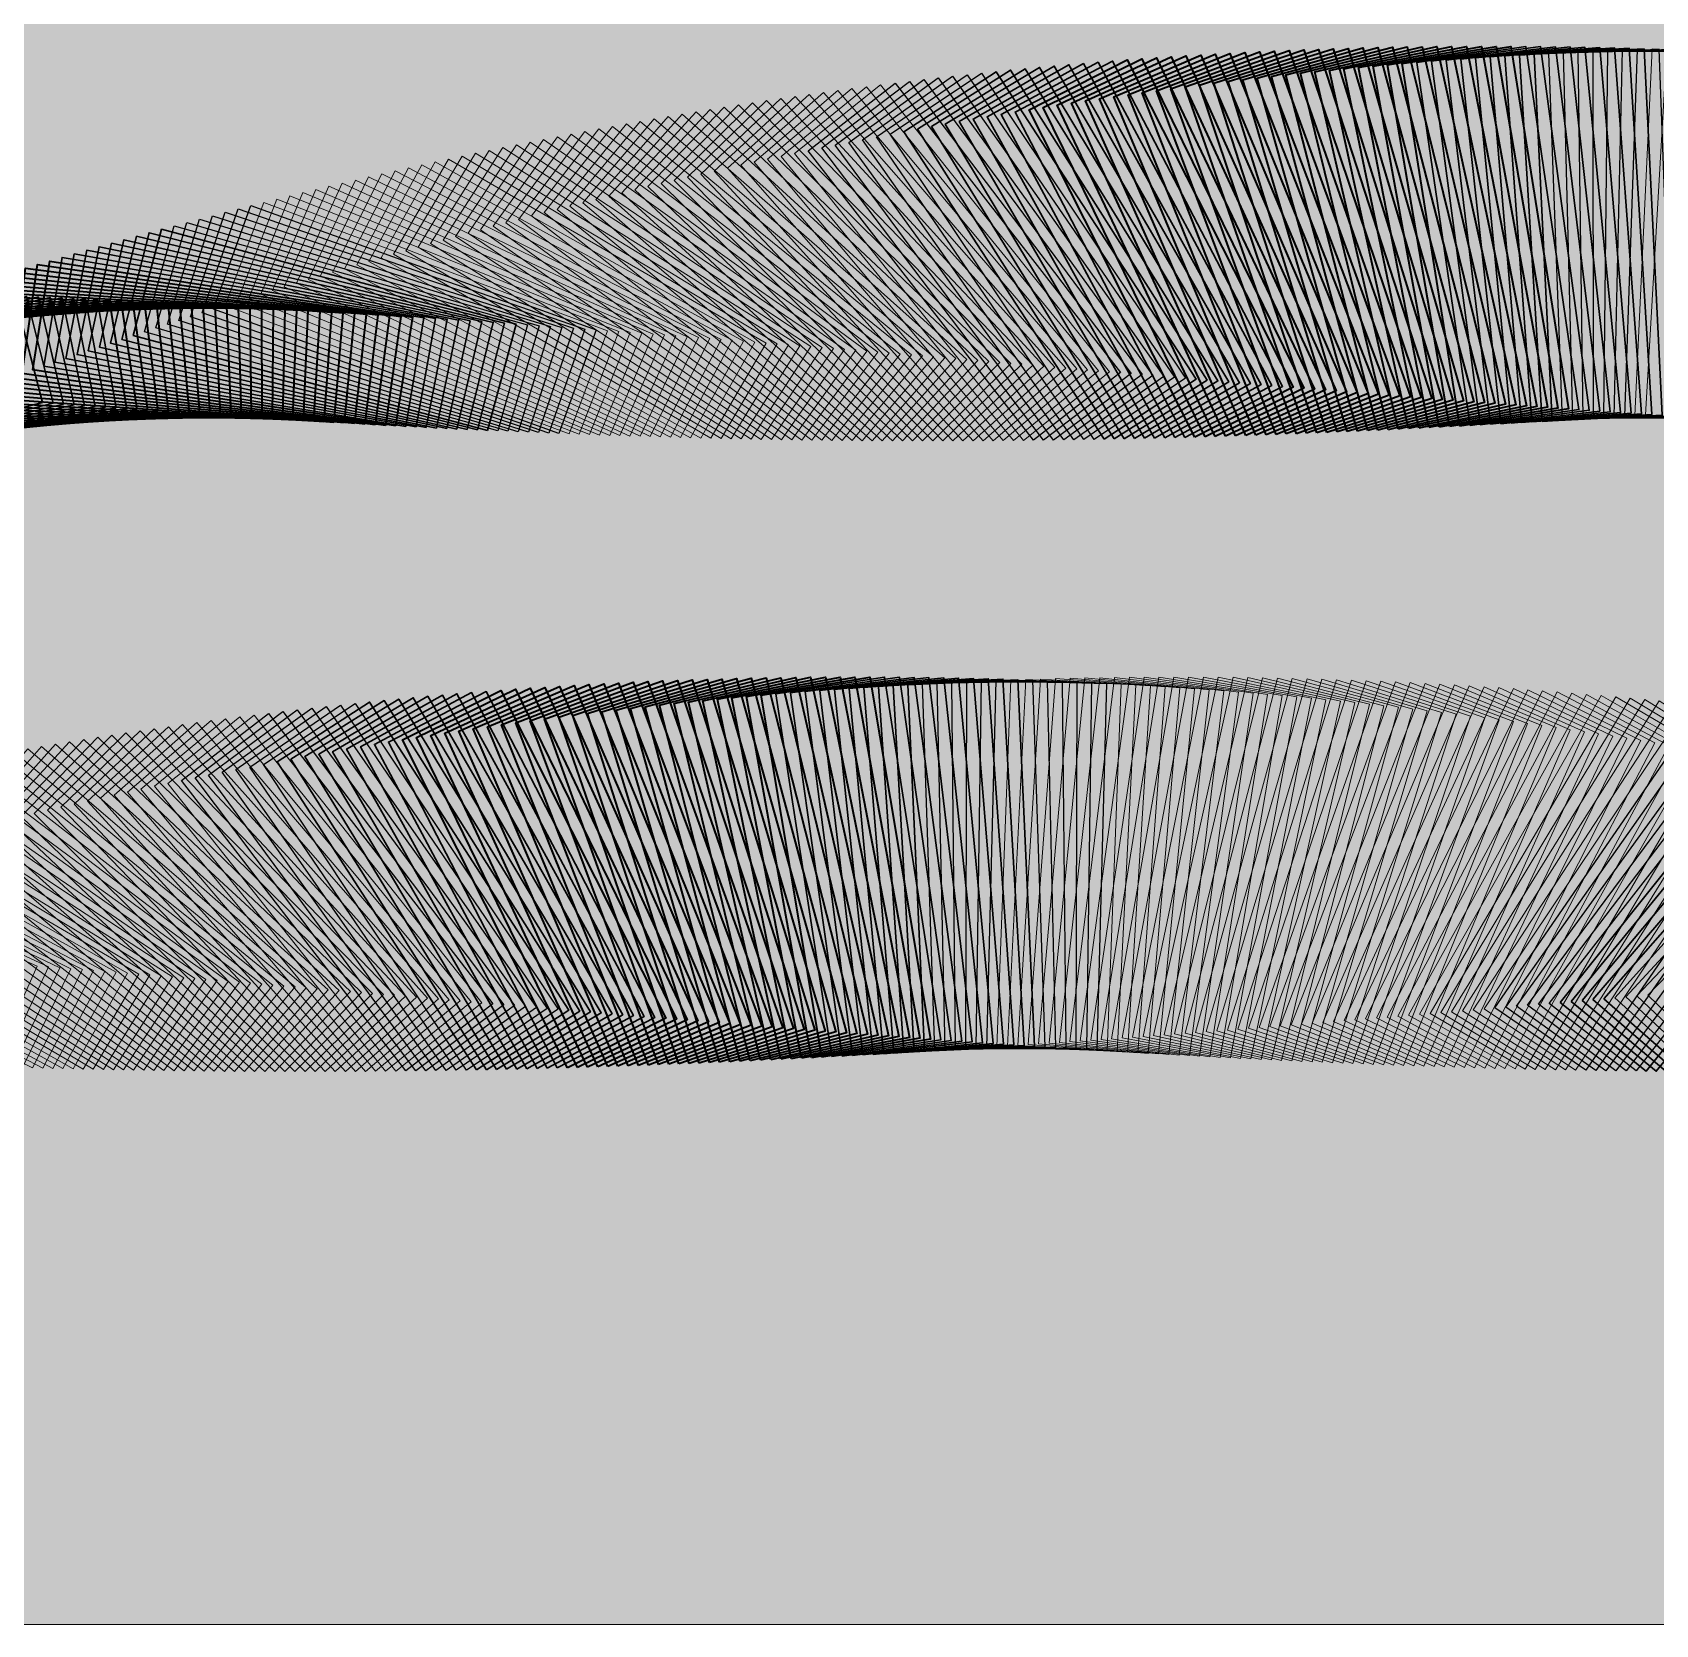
# Model space of a CAD drawing. Header units: inches. Extents: x -1.5 to 44, y 0 to 21.5.
# Drawn here: x 10.93 to 23.22, y 0 to 12.05 of the extents above; entities that cross this region are included whole.
import ezdxf

# ---------------------------------------------------------------- set-up
doc = ezdxf.new("R2010")
doc.units = ezdxf.units.IN
doc.header["$MEASUREMENT"] = 0
doc.layers.add('Layer 1', color=7, linetype='Continuous')

# ---------------------------------------------------------------- blocks, each defined once
blk = doc.blocks.new('block 2')
at = {"layer": 'Layer 1', "true_color": 0xe4d2e7}
h = blk.add_hatch(color=254, dxfattribs=at)
h.dxf.hatch_style = 2
h.paths.add_polyline_path([(0, 19.097), (41.667, 19.097), (41.667, 0), (0, 0)])
at = {"layer": 'Layer 1', "lineweight": 0}
for points in [[(0, 19.097), (41.667, 19.097), (41.667, 0), (0, 0), (0, 19.097)], [(0, 19.097), (0, 0), (41.667, 0), (41.667, 19.097), (0, 19.097)], [(16.603, 8.968), (14.325, 10.558), (14.802, 11.242), (17.08, 9.652), (16.603, 8.968)], [(16.68, 8.967), (14.421, 10.584), (14.906, 11.262), (17.165, 9.645), (16.68, 8.967)], [(16.756, 8.966), (14.517, 10.61), (15.01, 11.282), (17.249, 9.638), (16.756, 8.966)], [(16.832, 8.965), (14.613, 10.636), (15.114, 11.302), (17.333, 9.631), (16.832, 8.965)], [(19.898, 4.494), (20.693, 7.156), (21.491, 6.917), (20.697, 4.256), (19.898, 4.494)], [(19.978, 4.5), (20.805, 7.152), (21.6, 6.904), (20.774, 4.252), (19.978, 4.5)], [(20.058, 4.507), (20.917, 7.149), (21.709, 6.891), (20.851, 4.249), (20.058, 4.507)], [(20.138, 4.513), (21.028, 7.144), (21.818, 6.877), (20.928, 4.246), (20.138, 4.513)], [(20.219, 4.519), (21.14, 7.14), (21.926, 6.863), (21.005, 4.243), (20.219, 4.519)], [(12.004, 4.192), (9.771, 5.843), (10.266, 6.513), (12.499, 4.862), (12.004, 4.192)], [(12.08, 4.191), (9.867, 5.869), (10.371, 6.533), (12.584, 4.854), (12.08, 4.191)], [(11.775, 4.195), (9.484, 5.766), (9.955, 6.453), (12.246, 4.882), (11.775, 4.195)], [(11.851, 4.194), (9.579, 5.792), (10.058, 6.473), (12.331, 4.875), (11.851, 4.194)], [(11.928, 4.193), (9.675, 5.818), (10.162, 6.493), (12.415, 4.868), (11.928, 4.193)]]:
    blk.add_lwpolyline(points, dxfattribs=at)
at = {"layer": 'Layer 1', "color": 216, "lineweight": 35, "true_color": 0x740171}
for points in [[(20.655, 9.021), (19.767, 11.653), (20.557, 11.919), (21.445, 9.287), (20.655, 9.021)], [(20.732, 9.024), (19.876, 11.666), (20.668, 11.923), (21.525, 9.281), (20.732, 9.024)], [(20.809, 9.027), (19.985, 11.68), (20.78, 11.927), (21.605, 9.274), (20.809, 9.027)], [(20.886, 9.03), (20.094, 11.693), (20.892, 11.93), (21.685, 9.268), (20.886, 9.03)], [(20.963, 9.034), (20.203, 11.705), (21.004, 11.934), (21.765, 9.262), (20.963, 9.034)], [(21.041, 9.037), (20.312, 11.718), (21.116, 11.936), (21.845, 9.256), (21.041, 9.037)], [(21.118, 9.041), (20.421, 11.73), (21.228, 11.939), (21.924, 9.25), (21.118, 9.041)], [(21.195, 9.044), (20.531, 11.742), (21.34, 11.941), (22.004, 9.244), (21.195, 9.044)], [(21.272, 9.048), (20.641, 11.753), (21.452, 11.943), (22.084, 9.238), (21.272, 9.048)], [(21.35, 9.052), (20.751, 11.764), (21.564, 11.944), (22.163, 9.232), (21.35, 9.052)], [(21.427, 9.056), (20.861, 11.775), (21.676, 11.945), (22.243, 9.226), (21.427, 9.056)], [(21.504, 9.06), (20.971, 11.786), (21.788, 11.946), (22.322, 9.22), (21.504, 9.06)], [(21.582, 9.064), (21.081, 11.796), (21.901, 11.946), (22.402, 9.214), (21.582, 9.064)], [(21.66, 9.068), (21.191, 11.806), (22.013, 11.946), (22.481, 9.208), (21.66, 9.068)], [(21.737, 9.072), (21.302, 11.815), (22.125, 11.946), (22.56, 9.202), (21.737, 9.072)], [(19.733, 8.988), (18.477, 11.466), (19.22, 11.843), (20.477, 9.365), (19.733, 8.988)], [(19.81, 8.991), (18.583, 11.483), (19.331, 11.851), (20.558, 9.359), (19.81, 8.991)], [(19.887, 8.993), (18.69, 11.5), (19.442, 11.859), (20.639, 9.352), (19.887, 8.993)], [(19.963, 8.996), (18.797, 11.516), (19.553, 11.866), (20.72, 9.345), (19.963, 8.996)], [(20.04, 8.998), (18.904, 11.533), (19.664, 11.874), (20.801, 9.339), (20.04, 8.998)], [(20.117, 9.001), (19.011, 11.549), (19.776, 11.88), (20.881, 9.332), (20.117, 9.001)], [(20.194, 9.003), (19.119, 11.564), (19.887, 11.887), (20.962, 9.326), (20.194, 9.003)], [(20.271, 9.006), (19.226, 11.58), (19.998, 11.893), (21.043, 9.319), (20.271, 9.006)], [(20.347, 9.009), (19.334, 11.595), (20.11, 11.899), (21.123, 9.313), (20.347, 9.009)], [(20.424, 9.012), (19.442, 11.61), (20.222, 11.905), (21.204, 9.306), (20.424, 9.012)], [(20.501, 9.014), (19.55, 11.624), (20.333, 11.91), (21.284, 9.3), (20.501, 9.014)], [(20.578, 9.018), (19.659, 11.639), (20.445, 11.915), (21.364, 9.293), (20.578, 9.018)], [(13.371, 9.09), (10.608, 9.383), (10.696, 10.211), (13.458, 9.919), (13.371, 9.09)], [(13.448, 9.086), (10.69, 9.411), (10.787, 10.239), (13.546, 9.914), (13.448, 9.086)], [(13.526, 9.082), (10.772, 9.44), (10.879, 10.267), (13.634, 9.908), (13.526, 9.082)], [(13.604, 9.077), (10.854, 9.469), (10.971, 10.294), (13.721, 9.902), (13.604, 9.077)], [(13.681, 9.073), (10.936, 9.498), (11.064, 10.321), (13.809, 9.897), (13.681, 9.073)], [(13.059, 9.109), (10.286, 9.268), (10.333, 10.1), (13.107, 9.941), (13.059, 9.109)], [(13.137, 9.104), (10.366, 9.297), (10.423, 10.128), (13.195, 9.935), (13.137, 9.104)], [(13.215, 9.099), (10.446, 9.325), (10.514, 10.156), (13.283, 9.93), (13.215, 9.099)], [(13.293, 9.095), (10.527, 9.354), (10.605, 10.184), (13.37, 9.925), (13.293, 9.095)], [(11.644, 9.203), (8.901, 8.764), (8.769, 9.587), (11.512, 10.026), (11.644, 9.203)], [(11.723, 9.197), (8.975, 8.792), (8.853, 9.616), (11.601, 10.022), (11.723, 9.197)], [(11.802, 9.192), (9.049, 8.819), (8.938, 9.645), (11.69, 10.017), (11.802, 9.192)], [(11.881, 9.186), (9.124, 8.846), (9.022, 9.673), (11.779, 10.013), (11.881, 9.186)], [(11.96, 9.18), (9.199, 8.874), (9.107, 9.702), (11.868, 10.009), (11.96, 9.18)], [(12.039, 9.175), (9.275, 8.902), (9.193, 9.731), (11.957, 10.004), (12.039, 9.175)], [(12.118, 9.17), (9.35, 8.929), (9.278, 9.76), (12.046, 10), (12.118, 9.17)], [(12.197, 9.164), (9.427, 8.957), (9.364, 9.788), (12.134, 9.995), (12.197, 9.164)], [(12.275, 9.159), (9.503, 8.985), (9.451, 9.817), (12.223, 9.991), (12.275, 9.159)], [(12.354, 9.154), (9.58, 9.013), (9.538, 9.845), (12.312, 9.986), (12.354, 9.154)], [(12.433, 9.148), (9.657, 9.041), (9.625, 9.874), (12.4, 9.981), (12.433, 9.148)], [(12.511, 9.143), (9.734, 9.069), (9.712, 9.902), (12.489, 9.976), (12.511, 9.143)], [(12.589, 9.138), (9.812, 9.098), (9.8, 9.931), (12.577, 9.971), (12.589, 9.138)], [(12.668, 9.133), (9.89, 9.126), (9.888, 9.959), (12.666, 9.966), (12.668, 9.133)], [(12.746, 9.128), (9.968, 9.154), (9.976, 9.987), (12.754, 9.961), (12.746, 9.128)], [(12.824, 9.123), (10.047, 9.183), (10.065, 10.016), (12.842, 9.956), (12.824, 9.123)], [(12.902, 9.118), (10.126, 9.211), (10.154, 10.044), (12.93, 9.951), (12.902, 9.118)], [(12.981, 9.113), (10.206, 9.24), (10.244, 10.072), (13.018, 9.946), (12.981, 9.113)], [(15.672, 4.238), (14.699, 6.84), (15.48, 7.132), (16.453, 4.53), (15.672, 4.238)], [(15.749, 4.241), (14.808, 6.854), (15.592, 7.137), (16.533, 4.524), (15.749, 4.241)], [(15.826, 4.244), (14.916, 6.868), (15.703, 7.142), (16.613, 4.517), (15.826, 4.244)], [(15.903, 4.247), (15.024, 6.882), (15.815, 7.146), (16.694, 4.511), (15.903, 4.247)], [(15.98, 4.25), (15.133, 6.896), (15.927, 7.15), (16.774, 4.505), (15.98, 4.25)], [(16.057, 4.254), (15.242, 6.909), (16.039, 7.154), (16.854, 4.498), (16.057, 4.254)], [(16.134, 4.257), (15.351, 6.922), (16.151, 7.157), (16.934, 4.492), (16.134, 4.257)], [(16.212, 4.26), (15.46, 6.935), (16.263, 7.16), (17.014, 4.486), (16.212, 4.26)], [(16.289, 4.264), (15.57, 6.947), (16.374, 7.163), (17.094, 4.48), (16.289, 4.264)], [(16.366, 4.268), (15.679, 6.959), (16.487, 7.165), (17.173, 4.474), (16.366, 4.268)], [(16.443, 4.271), (15.789, 6.971), (16.598, 7.167), (17.253, 4.468), (16.443, 4.271)], [(16.521, 4.275), (15.898, 6.982), (16.711, 7.169), (17.333, 4.462), (16.521, 4.275)], [(16.598, 4.279), (16.008, 6.993), (16.823, 7.17), (17.412, 4.456), (16.598, 4.279)], [(16.675, 4.282), (16.118, 7.004), (16.935, 7.171), (17.492, 4.45), (16.675, 4.282)], [(16.753, 4.287), (16.228, 7.014), (17.047, 7.172), (17.571, 4.444), (16.753, 4.287)], [(16.83, 4.29), (16.339, 7.024), (17.159, 7.172), (17.651, 4.438), (16.83, 4.29)], [(16.908, 4.295), (16.449, 7.034), (17.271, 7.172), (17.73, 4.432), (16.908, 4.295)], [(14.982, 4.215), (13.734, 6.697), (14.478, 7.071), (15.726, 4.589), (14.982, 4.215)], [(15.058, 4.217), (13.84, 6.714), (14.589, 7.079), (15.807, 4.583), (15.058, 4.217)], [(15.135, 4.219), (13.947, 6.73), (14.7, 7.087), (15.888, 4.576), (15.135, 4.219)], [(15.212, 4.222), (14.054, 6.747), (14.811, 7.094), (15.969, 4.569), (15.212, 4.222)], [(15.288, 4.224), (14.161, 6.763), (14.923, 7.101), (16.05, 4.563), (15.288, 4.224)], [(15.365, 4.227), (14.268, 6.779), (15.034, 7.108), (16.131, 4.556), (15.365, 4.227)], [(15.442, 4.23), (14.376, 6.795), (15.145, 7.115), (16.211, 4.549), (15.442, 4.23)], [(15.519, 4.232), (14.483, 6.81), (15.257, 7.121), (16.292, 4.543), (15.519, 4.232)], [(15.595, 4.235), (14.591, 6.825), (15.368, 7.126), (16.372, 4.536), (15.595, 4.235)]]:
    blk.add_lwpolyline(points, dxfattribs=at)
at = {"layer": 'Layer 1', "color": 216, "lineweight": 30, "true_color": 0x740171}
for points in [[(21.815, 9.076), (21.412, 11.824), (22.237, 11.945), (22.639, 9.197), (21.815, 9.076)], [(21.893, 9.08), (21.523, 11.833), (22.349, 11.944), (22.718, 9.191), (21.893, 9.08)], [(21.97, 9.085), (21.634, 11.842), (22.461, 11.943), (22.797, 9.185), (21.97, 9.085)], [(22.048, 9.089), (21.745, 11.85), (22.573, 11.941), (22.876, 9.18), (22.048, 9.089)], [(22.126, 9.093), (21.856, 11.858), (22.685, 11.939), (22.955, 9.174), (22.126, 9.093)], [(22.204, 9.098), (21.967, 11.866), (22.797, 11.937), (23.034, 9.169), (22.204, 9.098)], [(22.282, 9.103), (22.078, 11.873), (22.909, 11.934), (23.113, 9.164), (22.282, 9.103)], [(22.36, 9.107), (22.189, 11.88), (23.021, 11.931), (23.191, 9.158), (22.36, 9.107)], [(22.438, 9.112), (22.301, 11.886), (23.133, 11.927), (23.27, 9.153), (22.438, 9.112)], [(19.351, 8.979), (17.948, 11.376), (18.667, 11.797), (20.07, 9.399), (19.351, 8.979)], [(19.427, 8.98), (18.053, 11.395), (18.778, 11.807), (20.152, 9.393), (19.427, 8.98)], [(19.504, 8.982), (18.159, 11.413), (18.888, 11.816), (20.233, 9.386), (19.504, 8.982)], [(19.58, 8.984), (18.265, 11.431), (18.999, 11.825), (20.314, 9.379), (19.58, 8.984)], [(19.657, 8.986), (18.371, 11.448), (19.109, 11.834), (20.396, 9.372), (19.657, 8.986)], [(19.045, 8.972), (17.529, 11.3), (18.227, 11.754), (19.743, 9.427), (19.045, 8.972)], [(19.121, 8.974), (17.633, 11.319), (18.337, 11.766), (19.825, 9.42), (19.121, 8.974)], [(19.198, 8.975), (17.738, 11.338), (18.447, 11.776), (19.907, 9.413), (19.198, 8.975)], [(19.274, 8.977), (17.843, 11.357), (18.557, 11.787), (19.988, 9.406), (19.274, 8.977)], [(14.069, 9.053), (11.354, 9.642), (11.531, 10.456), (14.245, 9.868), (14.069, 9.053)], [(14.146, 9.049), (11.439, 9.67), (11.625, 10.482), (14.333, 9.862), (14.146, 9.049)], [(14.224, 9.046), (11.524, 9.699), (11.72, 10.509), (14.42, 9.856), (14.224, 9.046)], [(14.301, 9.042), (11.609, 9.728), (11.815, 10.535), (14.507, 9.85), (14.301, 9.042)], [(14.378, 9.038), (11.695, 9.756), (11.91, 10.561), (14.593, 9.843), (14.378, 9.038)], [(13.759, 9.069), (11.019, 9.526), (11.156, 10.348), (13.896, 9.891), (13.759, 9.069)], [(13.837, 9.065), (11.102, 9.555), (11.249, 10.375), (13.984, 9.885), (13.837, 9.065)], [(13.914, 9.061), (11.186, 9.584), (11.343, 10.402), (14.071, 9.879), (13.914, 9.061)], [(13.992, 9.057), (11.27, 9.613), (11.437, 10.429), (14.158, 9.873), (13.992, 9.057)], [(11.008, 9.25), (8.32, 8.551), (8.11, 9.357), (10.798, 10.057), (11.008, 9.25)], [(11.088, 9.244), (8.391, 8.577), (8.191, 9.386), (10.888, 10.053), (11.088, 9.244)], [(11.167, 9.238), (8.463, 8.603), (8.273, 9.415), (10.977, 10.049), (11.167, 9.238)], [(11.247, 9.232), (8.535, 8.63), (8.355, 9.443), (11.066, 10.046), (11.247, 9.232)], [(11.327, 9.226), (8.608, 8.657), (8.437, 9.472), (11.156, 10.042), (11.327, 9.226)], [(11.406, 9.22), (8.681, 8.683), (8.52, 9.501), (11.245, 10.038), (11.406, 9.22)], [(11.485, 9.215), (8.754, 8.71), (8.603, 9.53), (11.334, 10.034), (11.485, 9.215)], [(11.565, 9.209), (8.827, 8.737), (8.686, 9.558), (11.423, 10.03), (11.565, 9.209)], [(16.985, 4.299), (16.56, 7.044), (17.383, 7.171), (17.809, 4.426), (16.985, 4.299)], [(17.063, 4.303), (16.67, 7.053), (17.495, 7.171), (17.888, 4.421), (17.063, 4.303)], [(17.141, 4.307), (16.781, 7.062), (17.607, 7.169), (17.967, 4.415), (17.141, 4.307)], [(17.219, 4.312), (16.892, 7.07), (17.719, 7.168), (18.046, 4.41), (17.219, 4.312)], [(17.296, 4.316), (17.003, 7.078), (17.831, 7.166), (18.125, 4.404), (17.296, 4.316)], [(17.374, 4.32), (17.114, 7.086), (17.943, 7.164), (18.204, 4.398), (17.374, 4.32)], [(17.452, 4.325), (17.225, 7.093), (18.055, 7.162), (18.283, 4.393), (17.452, 4.325)], [(17.53, 4.33), (17.336, 7.101), (18.168, 7.159), (18.361, 4.388), (17.53, 4.33)], [(17.608, 4.334), (17.447, 7.107), (18.279, 7.156), (18.44, 4.383), (17.608, 4.334)], [(17.686, 4.339), (17.559, 7.114), (18.391, 7.152), (18.519, 4.377), (17.686, 4.339)], [(14.446, 4.201), (12.994, 6.57), (13.705, 7.005), (15.156, 4.637), (14.446, 4.201)], [(14.522, 4.203), (13.099, 6.588), (13.815, 7.015), (15.238, 4.63), (14.522, 4.203)], [(14.599, 4.205), (13.204, 6.607), (13.925, 7.026), (15.32, 4.623), (14.599, 4.205)], [(14.675, 4.207), (13.31, 6.626), (14.036, 7.035), (15.401, 4.616), (14.675, 4.207)], [(14.752, 4.209), (13.416, 6.644), (14.146, 7.045), (15.482, 4.609), (14.752, 4.209)], [(14.828, 4.211), (13.521, 6.662), (14.257, 7.054), (15.564, 4.603), (14.828, 4.211)], [(14.905, 4.213), (13.627, 6.679), (14.367, 7.062), (15.645, 4.596), (14.905, 4.213)], [(14.293, 4.198), (12.785, 6.531), (13.485, 6.983), (14.993, 4.651), (14.293, 4.198)], [(14.369, 4.2), (12.889, 6.55), (13.595, 6.994), (15.075, 4.644), (14.369, 4.2)], [(22.498, 4.709), (24.232, 6.879), (24.883, 6.359), (23.149, 4.189), (22.498, 4.709)], [(22.58, 4.716), (24.34, 6.865), (24.985, 6.337), (23.225, 4.188), (22.58, 4.716)], [(22.663, 4.723), (24.448, 6.851), (25.087, 6.315), (23.301, 4.187), (22.663, 4.723)], [(22.746, 4.73), (24.557, 6.836), (25.188, 6.293), (23.378, 4.187), (22.746, 4.73)], [(22.829, 4.737), (24.665, 6.822), (25.29, 6.271), (23.454, 4.186), (22.829, 4.737)], [(22.912, 4.744), (24.772, 6.806), (25.391, 6.248), (23.53, 4.186), (22.912, 4.744)], [(22.995, 4.751), (24.88, 6.791), (25.492, 6.225), (23.607, 4.186), (22.995, 4.751)], [(23.078, 4.758), (24.987, 6.775), (25.593, 6.202), (23.683, 4.185), (23.078, 4.758)], [(23.161, 4.765), (25.095, 6.759), (25.693, 6.179), (23.759, 4.185), (23.161, 4.765)]]:
    blk.add_lwpolyline(points, dxfattribs=at)
at = {"layer": 'Layer 1', "color": 216, "lineweight": 25, "true_color": 0x740171}
for points in [[(22.516, 9.117), (22.412, 11.893), (23.245, 11.924), (23.349, 9.148), (22.516, 9.117)], [(22.594, 9.122), (22.523, 11.898), (23.357, 11.92), (23.427, 9.143), (22.594, 9.122)], [(22.986, 9.147), (23.082, 11.923), (23.915, 11.894), (23.819, 9.118), (22.986, 9.147)], [(22.672, 9.126), (22.635, 11.904), (23.468, 11.915), (23.506, 9.138), (22.672, 9.126)], [(22.751, 9.131), (22.747, 11.909), (23.58, 11.91), (23.584, 9.132), (22.751, 9.131)], [(22.829, 9.136), (22.858, 11.914), (23.692, 11.905), (23.662, 9.127), (22.829, 9.136)], [(22.907, 9.142), (22.97, 11.918), (23.803, 11.9), (23.74, 9.123), (22.907, 9.142)], [(18.587, 8.965), (16.907, 11.177), (17.571, 11.681), (19.25, 9.469), (18.587, 8.965)], [(18.663, 8.966), (17.01, 11.198), (17.68, 11.694), (19.333, 9.462), (18.663, 8.966)], [(18.739, 8.967), (17.113, 11.219), (17.789, 11.707), (19.415, 9.455), (18.739, 8.967)], [(18.816, 8.968), (17.217, 11.239), (17.898, 11.719), (19.497, 9.448), (18.816, 8.968)], [(18.892, 8.969), (17.321, 11.26), (18.008, 11.731), (19.579, 9.441), (18.892, 8.969)], [(18.969, 8.971), (17.425, 11.28), (18.117, 11.743), (19.661, 9.434), (18.969, 8.971)], [(18.51, 8.964), (16.804, 11.156), (17.462, 11.668), (19.168, 9.476), (18.51, 8.964)], [(14.841, 9.018), (12.216, 9.928), (12.489, 10.715), (15.113, 9.806), (14.841, 9.018)], [(14.918, 9.015), (12.304, 9.956), (12.586, 10.74), (15.2, 9.8), (14.918, 9.015)], [(14.455, 9.035), (11.781, 9.785), (12.006, 10.587), (14.68, 9.837), (14.455, 9.035)], [(14.532, 9.032), (11.867, 9.814), (12.102, 10.613), (14.767, 9.831), (14.532, 9.032)], [(14.61, 9.028), (11.954, 9.842), (12.198, 10.639), (14.854, 9.825), (14.61, 9.028)], [(14.687, 9.025), (12.041, 9.871), (12.295, 10.664), (14.94, 9.819), (14.687, 9.025)], [(14.764, 9.022), (12.128, 9.899), (12.391, 10.69), (15.027, 9.812), (14.764, 9.022)], [(17.764, 4.344), (17.67, 7.12), (18.503, 7.148), (18.597, 4.372), (17.764, 4.344)], [(17.843, 4.349), (17.782, 7.126), (18.615, 7.144), (18.676, 4.367), (17.843, 4.349)], [(17.921, 4.353), (17.893, 7.131), (18.727, 7.139), (18.754, 4.362), (17.921, 4.353)], [(17.999, 4.358), (18.005, 7.136), (18.838, 7.135), (18.832, 4.357), (17.999, 4.358)], [(18.077, 4.364), (18.117, 7.141), (18.95, 7.129), (18.911, 4.352), (18.077, 4.364)], [(18.156, 4.369), (18.228, 7.146), (19.062, 7.124), (18.989, 4.347), (18.156, 4.369)], [(13.758, 4.19), (12.06, 6.388), (12.719, 6.897), (14.418, 4.699), (13.758, 4.19)], [(13.835, 4.191), (12.163, 6.409), (12.828, 6.911), (14.5, 4.692), (13.835, 4.191)], [(13.911, 4.192), (12.266, 6.43), (12.937, 6.923), (14.582, 4.685), (13.911, 4.192)], [(13.987, 4.193), (12.369, 6.451), (13.047, 6.936), (14.665, 4.678), (13.987, 4.193)], [(14.064, 4.194), (12.473, 6.471), (13.156, 6.948), (14.747, 4.671), (14.064, 4.194)], [(14.14, 4.195), (12.577, 6.491), (13.265, 6.96), (14.829, 4.664), (14.14, 4.195)], [(14.217, 4.197), (12.681, 6.511), (13.375, 6.972), (14.911, 4.657), (14.217, 4.197)], [(22.004, 4.667), (23.577, 6.956), (24.264, 6.484), (22.691, 4.195), (22.004, 4.667)], [(22.086, 4.674), (23.687, 6.944), (24.368, 6.464), (22.767, 4.194), (22.086, 4.674)], [(22.168, 4.681), (23.796, 6.932), (24.471, 6.443), (22.843, 4.192), (22.168, 4.681)], [(22.25, 4.688), (23.905, 6.919), (24.574, 6.423), (22.92, 4.191), (22.25, 4.688)], [(22.333, 4.695), (24.014, 6.906), (24.678, 6.402), (22.996, 4.19), (22.333, 4.695)], [(22.415, 4.702), (24.123, 6.893), (24.78, 6.38), (23.072, 4.19), (22.415, 4.702)]]:
    blk.add_lwpolyline(points, dxfattribs=at)
at = {"layer": 'Layer 1', "color": 216, "lineweight": 20, "true_color": 0x740171}
for points in [[(23.064, 9.152), (23.194, 11.927), (24.026, 11.888), (23.897, 9.113), (23.064, 9.152)], [(23.143, 9.157), (23.306, 11.93), (24.138, 11.881), (23.975, 9.108), (23.143, 9.157)], [(18.205, 8.961), (16.396, 11.069), (17.028, 11.612), (18.838, 9.504), (18.205, 8.961)], [(18.282, 8.962), (16.498, 11.091), (17.136, 11.626), (18.92, 9.497), (18.282, 8.962)], [(18.358, 8.962), (16.6, 11.113), (17.245, 11.64), (19.003, 9.49), (18.358, 8.962)], [(18.434, 8.963), (16.702, 11.134), (17.353, 11.654), (19.086, 9.483), (18.434, 8.963)], [(15.148, 9.007), (12.57, 10.041), (12.88, 10.814), (15.458, 9.78), (15.148, 9.007)], [(15.225, 9.004), (12.66, 10.069), (12.979, 10.839), (15.545, 9.774), (15.225, 9.004)], [(14.995, 9.013), (12.392, 9.984), (12.684, 10.765), (15.286, 9.793), (14.995, 9.013)], [(15.071, 9.01), (12.481, 10.013), (12.782, 10.79), (15.372, 9.787), (15.071, 9.01)], [(18.234, 4.374), (18.34, 7.15), (19.173, 7.118), (19.067, 4.342), (18.234, 4.374)], [(18.313, 4.379), (18.452, 7.153), (19.284, 7.112), (19.145, 4.337), (18.313, 4.379)], [(18.392, 4.384), (18.564, 7.157), (19.396, 7.105), (19.223, 4.333), (18.392, 4.384)], [(18.47, 4.39), (18.676, 7.16), (19.507, 7.098), (19.301, 4.328), (18.47, 4.39)], [(18.549, 4.395), (18.788, 7.163), (19.618, 7.091), (19.379, 4.323), (18.549, 4.395)], [(21.595, 4.632), (23.028, 7.012), (23.742, 6.582), (22.309, 4.202), (21.595, 4.632)], [(13.682, 4.189), (11.957, 6.366), (12.611, 6.884), (14.335, 4.706), (13.682, 4.189)], [(21.676, 4.639), (23.138, 7.001), (23.847, 6.563), (22.385, 4.201), (21.676, 4.639)], [(21.758, 4.646), (23.248, 6.991), (23.951, 6.544), (22.462, 4.199), (21.758, 4.646)], [(21.84, 4.653), (23.358, 6.979), (24.056, 6.524), (22.538, 4.198), (21.84, 4.653)], [(21.922, 4.66), (23.468, 6.968), (24.16, 6.504), (22.614, 4.196), (21.922, 4.66)], [(13.453, 4.187), (11.651, 6.301), (12.285, 6.842), (14.087, 4.728), (13.453, 4.187)], [(13.529, 4.188), (11.753, 6.323), (12.394, 6.856), (14.17, 4.72), (13.529, 4.188)], [(13.606, 4.188), (11.855, 6.345), (12.502, 6.87), (14.253, 4.713), (13.606, 4.188)]]:
    blk.add_lwpolyline(points, dxfattribs=at)
at = {"layer": 'Layer 1', "color": 216, "lineweight": 15, "true_color": 0x740171}
for points in [[(17.9, 8.96), (15.992, 10.978), (16.597, 11.551), (18.506, 9.532), (17.9, 8.96)], [(17.824, 8.959), (15.891, 10.955), (16.49, 11.535), (18.423, 9.539), (17.824, 8.959)], [(15.609, 8.992), (13.112, 10.208), (13.477, 10.957), (15.974, 9.741), (15.609, 8.992)], [(15.532, 8.994), (13.021, 10.181), (13.377, 10.934), (15.888, 9.747), (15.532, 8.994)], [(18.786, 4.412), (19.124, 7.169), (19.951, 7.067), (19.613, 4.31), (18.786, 4.412)], [(18.865, 4.417), (19.236, 7.17), (20.062, 7.058), (19.691, 4.306), (18.865, 4.417)], [(18.944, 4.423), (19.348, 7.171), (20.173, 7.05), (19.768, 4.301), (18.944, 4.423)], [(21.188, 4.598), (22.476, 7.059), (23.214, 6.673), (21.926, 4.212), (21.188, 4.598)], [(21.269, 4.605), (22.586, 7.051), (23.32, 6.655), (22.003, 4.21), (21.269, 4.605)], [(21.35, 4.612), (22.697, 7.041), (23.426, 6.637), (22.079, 4.208), (21.35, 4.612)], [(13.072, 4.185), (11.146, 6.187), (11.747, 6.765), (13.672, 4.763), (13.072, 4.185)], [(13.148, 4.185), (11.247, 6.21), (11.854, 6.781), (13.756, 4.756), (13.148, 4.185)], [(12.996, 4.185), (11.046, 6.164), (11.64, 6.749), (13.589, 4.77), (12.996, 4.185)], [(10.78, 4.219), (8.273, 5.414), (8.631, 6.167), (11.139, 4.971), (10.78, 4.219)], [(10.857, 4.217), (8.364, 5.442), (8.732, 6.19), (11.224, 4.964), (10.857, 4.217)]]:
    blk.add_lwpolyline(points, dxfattribs=at)
at = {"layer": 'Layer 1', "color": 216, "lineweight": 18, "true_color": 0x740171}
for points in [[(17.976, 8.96), (16.092, 11.001), (16.705, 11.566), (18.589, 9.525), (17.976, 8.96)], [(18.053, 8.96), (16.193, 11.024), (16.812, 11.582), (18.672, 9.518), (18.053, 8.96)], [(18.129, 8.961), (16.294, 11.046), (16.92, 11.597), (18.755, 9.511), (18.129, 8.961)], [(15.302, 9.001), (12.749, 10.097), (13.078, 10.863), (15.631, 9.767), (15.302, 9.001)], [(15.379, 8.999), (12.839, 10.125), (13.177, 10.887), (15.717, 9.761), (15.379, 8.999)], [(15.455, 8.996), (12.93, 10.153), (13.277, 10.91), (15.802, 9.754), (15.455, 8.996)], [(18.628, 4.4), (18.9, 7.165), (19.729, 7.083), (19.457, 4.319), (18.628, 4.4)], [(18.707, 4.406), (19.012, 7.167), (19.84, 7.075), (19.535, 4.314), (18.707, 4.406)], [(21.432, 4.619), (22.807, 7.032), (23.531, 6.619), (22.156, 4.206), (21.432, 4.619)], [(21.513, 4.626), (22.918, 7.022), (23.637, 6.601), (22.232, 4.204), (21.513, 4.626)], [(13.224, 4.186), (11.348, 6.233), (11.962, 6.796), (13.839, 4.749), (13.224, 4.186)], [(13.301, 4.186), (11.448, 6.256), (12.069, 6.812), (13.922, 4.742), (13.301, 4.186)], [(13.377, 4.186), (11.55, 6.279), (12.177, 6.827), (14.005, 4.735), (13.377, 4.186)], [(10.627, 4.224), (8.091, 5.359), (8.432, 6.119), (10.967, 4.984), (10.627, 4.224)], [(10.703, 4.221), (8.182, 5.387), (8.532, 6.143), (11.053, 4.978), (10.703, 4.221)]]:
    blk.add_lwpolyline(points, dxfattribs=at)
at = {"layer": 'Layer 1', "color": 216, "lineweight": 9, "true_color": 0x740171}
for points in [[(17.366, 8.96), (15.295, 10.812), (15.851, 11.433), (17.922, 9.582), (17.366, 8.96)], [(17.443, 8.96), (15.394, 10.836), (15.957, 11.45), (18.005, 9.575), (17.443, 8.96)], [(17.519, 8.96), (15.493, 10.86), (16.063, 11.468), (18.089, 9.567), (17.519, 8.96)], [(17.29, 8.961), (15.197, 10.787), (15.745, 11.415), (17.838, 9.589), (17.29, 8.961)], [(15.992, 8.981), (13.572, 10.345), (13.981, 11.071), (16.401, 9.707), (15.992, 8.981)], [(16.068, 8.979), (13.665, 10.372), (14.083, 11.093), (16.486, 9.7), (16.068, 8.979)], [(16.145, 8.977), (13.758, 10.399), (14.185, 11.115), (16.571, 9.693), (16.145, 8.977)], [(19.261, 4.446), (19.797, 7.171), (20.614, 7.011), (20.078, 4.285), (19.261, 4.446)], [(19.34, 4.452), (19.909, 7.171), (20.724, 7), (20.156, 4.281), (19.34, 4.452)], [(19.42, 4.458), (20.021, 7.17), (20.834, 6.989), (20.233, 4.277), (19.42, 4.458)], [(19.499, 4.464), (20.133, 7.168), (20.944, 6.978), (20.311, 4.274), (19.499, 4.464)], [(20.621, 4.552), (21.698, 7.112), (22.466, 6.789), (21.389, 4.229), (20.621, 4.552)], [(20.702, 4.558), (21.809, 7.106), (22.573, 6.773), (21.466, 4.226), (20.702, 4.558)], [(20.782, 4.565), (21.921, 7.099), (22.681, 6.758), (21.543, 4.223), (20.782, 4.565)], [(20.863, 4.572), (22.032, 7.092), (22.788, 6.741), (21.619, 4.221), (20.863, 4.572)], [(12.538, 4.186), (10.451, 6.02), (11.001, 6.646), (13.088, 4.812), (12.538, 4.186)], [(12.614, 4.186), (10.55, 6.044), (11.107, 6.664), (13.172, 4.805), (12.614, 4.186)], [(12.691, 4.186), (10.648, 6.069), (11.213, 6.681), (13.255, 4.798), (12.691, 4.186)], [(12.462, 4.187), (10.353, 5.995), (10.896, 6.628), (13.004, 4.819), (12.462, 4.187)], [(11.163, 4.208), (8.732, 5.552), (9.135, 6.281), (11.566, 4.937), (11.163, 4.208)], [(11.24, 4.206), (8.825, 5.579), (9.237, 6.303), (11.652, 4.931), (11.24, 4.206)], [(11.316, 4.204), (8.918, 5.606), (9.338, 6.325), (11.737, 4.924), (11.316, 4.204)], [(11.393, 4.203), (9.011, 5.633), (9.441, 6.347), (11.822, 4.917), (11.393, 4.203)]]:
    blk.add_lwpolyline(points, dxfattribs=at)
at = {"layer": 'Layer 1', "color": 216, "lineweight": 13, "true_color": 0x740171}
for points in [[(17.595, 8.959), (15.592, 10.884), (16.169, 11.485), (18.173, 9.56), (17.595, 8.959)], [(17.671, 8.959), (15.692, 10.908), (16.276, 11.502), (18.256, 9.553), (17.671, 8.959)], [(17.748, 8.959), (15.791, 10.931), (16.383, 11.518), (18.339, 9.546), (17.748, 8.959)], [(15.685, 8.989), (13.203, 10.236), (13.577, 10.981), (16.059, 9.734), (15.685, 8.989)], [(15.762, 8.987), (13.295, 10.263), (13.678, 11.004), (16.145, 9.727), (15.762, 8.987)], [(15.839, 8.985), (13.387, 10.291), (13.779, 11.026), (16.23, 9.721), (15.839, 8.985)], [(15.915, 8.983), (13.479, 10.318), (13.88, 11.049), (16.316, 9.714), (15.915, 8.983)], [(19.023, 4.428), (19.46, 7.172), (20.283, 7.04), (19.846, 4.297), (19.023, 4.428)], [(19.102, 4.434), (19.572, 7.172), (20.394, 7.031), (19.923, 4.293), (19.102, 4.434)], [(19.181, 4.44), (19.684, 7.172), (20.504, 7.021), (20.001, 4.289), (19.181, 4.44)], [(20.944, 4.578), (22.143, 7.084), (22.895, 6.725), (21.696, 4.219), (20.944, 4.578)], [(21.025, 4.585), (22.254, 7.076), (23.001, 6.708), (21.773, 4.216), (21.025, 4.585)], [(21.106, 4.592), (22.365, 7.068), (23.108, 6.691), (21.849, 4.214), (21.106, 4.592)], [(12.767, 4.185), (10.748, 6.093), (11.32, 6.698), (13.339, 4.791), (12.767, 4.185)], [(12.843, 4.185), (10.847, 6.117), (11.426, 6.716), (13.422, 4.784), (12.843, 4.185)], [(12.919, 4.185), (10.946, 6.14), (11.533, 6.732), (13.506, 4.777), (12.919, 4.185)], [(10.933, 4.214), (8.455, 5.47), (8.832, 6.213), (11.31, 4.958), (10.933, 4.214)], [(11.01, 4.212), (8.547, 5.497), (8.933, 6.236), (11.395, 4.951), (11.01, 4.212)], [(11.087, 4.21), (8.639, 5.524), (9.034, 6.259), (11.481, 4.944), (11.087, 4.21)]]:
    blk.add_lwpolyline(points, dxfattribs=at)
at = {"layer": 'Layer 1', "color": 216, "lineweight": 5, "true_color": 0x740171}
for points in [[(16.909, 8.964), (14.71, 10.662), (15.219, 11.321), (17.418, 9.624), (16.909, 8.964)], [(16.985, 8.963), (14.807, 10.687), (15.324, 11.34), (17.502, 9.617), (16.985, 8.963)], [(17.061, 8.962), (14.904, 10.712), (15.429, 11.359), (17.586, 9.61), (17.061, 8.962)], [(17.138, 8.962), (15.001, 10.737), (15.534, 11.378), (17.67, 9.603), (17.138, 8.962)], [(17.214, 8.961), (15.099, 10.762), (15.639, 11.397), (17.754, 9.596), (17.214, 8.961)], [(16.45, 8.971), (14.135, 10.506), (14.596, 11.201), (16.911, 9.666), (16.45, 8.971)], [(16.527, 8.97), (14.23, 10.532), (14.699, 11.221), (16.996, 9.659), (16.527, 8.97)], [(16.221, 8.976), (13.852, 10.426), (14.287, 11.137), (16.656, 9.686), (16.221, 8.976)], [(16.298, 8.974), (13.946, 10.453), (14.39, 11.158), (16.741, 9.679), (16.298, 8.974)], [(16.374, 8.973), (14.041, 10.479), (14.493, 11.18), (16.826, 9.673), (16.374, 8.973)], [(19.579, 4.47), (20.245, 7.166), (21.054, 6.967), (20.388, 4.27), (19.579, 4.47)], [(19.659, 4.476), (20.357, 7.164), (21.163, 6.955), (20.465, 4.266), (19.659, 4.476)], [(19.738, 4.482), (20.469, 7.162), (21.273, 6.943), (20.542, 4.263), (19.738, 4.482)], [(19.818, 4.488), (20.581, 7.159), (21.382, 6.93), (20.62, 4.259), (19.818, 4.488)], [(20.299, 4.526), (21.252, 7.135), (22.035, 6.849), (21.082, 4.24), (20.299, 4.526)], [(20.379, 4.532), (21.363, 7.13), (22.143, 6.835), (21.159, 4.237), (20.379, 4.532)], [(20.46, 4.539), (21.475, 7.124), (22.251, 6.82), (21.236, 4.234), (20.46, 4.539)], [(20.54, 4.545), (21.587, 7.118), (22.358, 6.805), (21.312, 4.231), (20.54, 4.545)], [(12.157, 4.19), (9.964, 5.895), (10.475, 6.552), (12.668, 4.847), (12.157, 4.19)], [(12.233, 4.189), (10.061, 5.92), (10.58, 6.572), (12.752, 4.84), (12.233, 4.189)], [(12.309, 4.188), (10.158, 5.945), (10.685, 6.591), (12.836, 4.833), (12.309, 4.188)], [(12.385, 4.187), (10.255, 5.97), (10.79, 6.609), (12.92, 4.826), (12.385, 4.187)], [(11.546, 4.199), (9.199, 5.686), (9.645, 6.39), (11.992, 4.903), (11.546, 4.199)], [(11.622, 4.198), (9.294, 5.713), (9.748, 6.411), (12.077, 4.896), (11.622, 4.198)], [(11.698, 4.196), (9.388, 5.739), (9.851, 6.432), (12.161, 4.889), (11.698, 4.196)], [(11.469, 4.201), (9.105, 5.66), (9.543, 6.369), (11.907, 4.91), (11.469, 4.201)]]:
    blk.add_lwpolyline(points, dxfattribs=at)

msp = doc.modelspace()

# ---------------------------------------------------------------- block references
at = {"layer": 'Layer 1'}
msp.add_blockref('block 2', (0, 0), dxfattribs=at)

doc.saveas('drawing.dxf')
